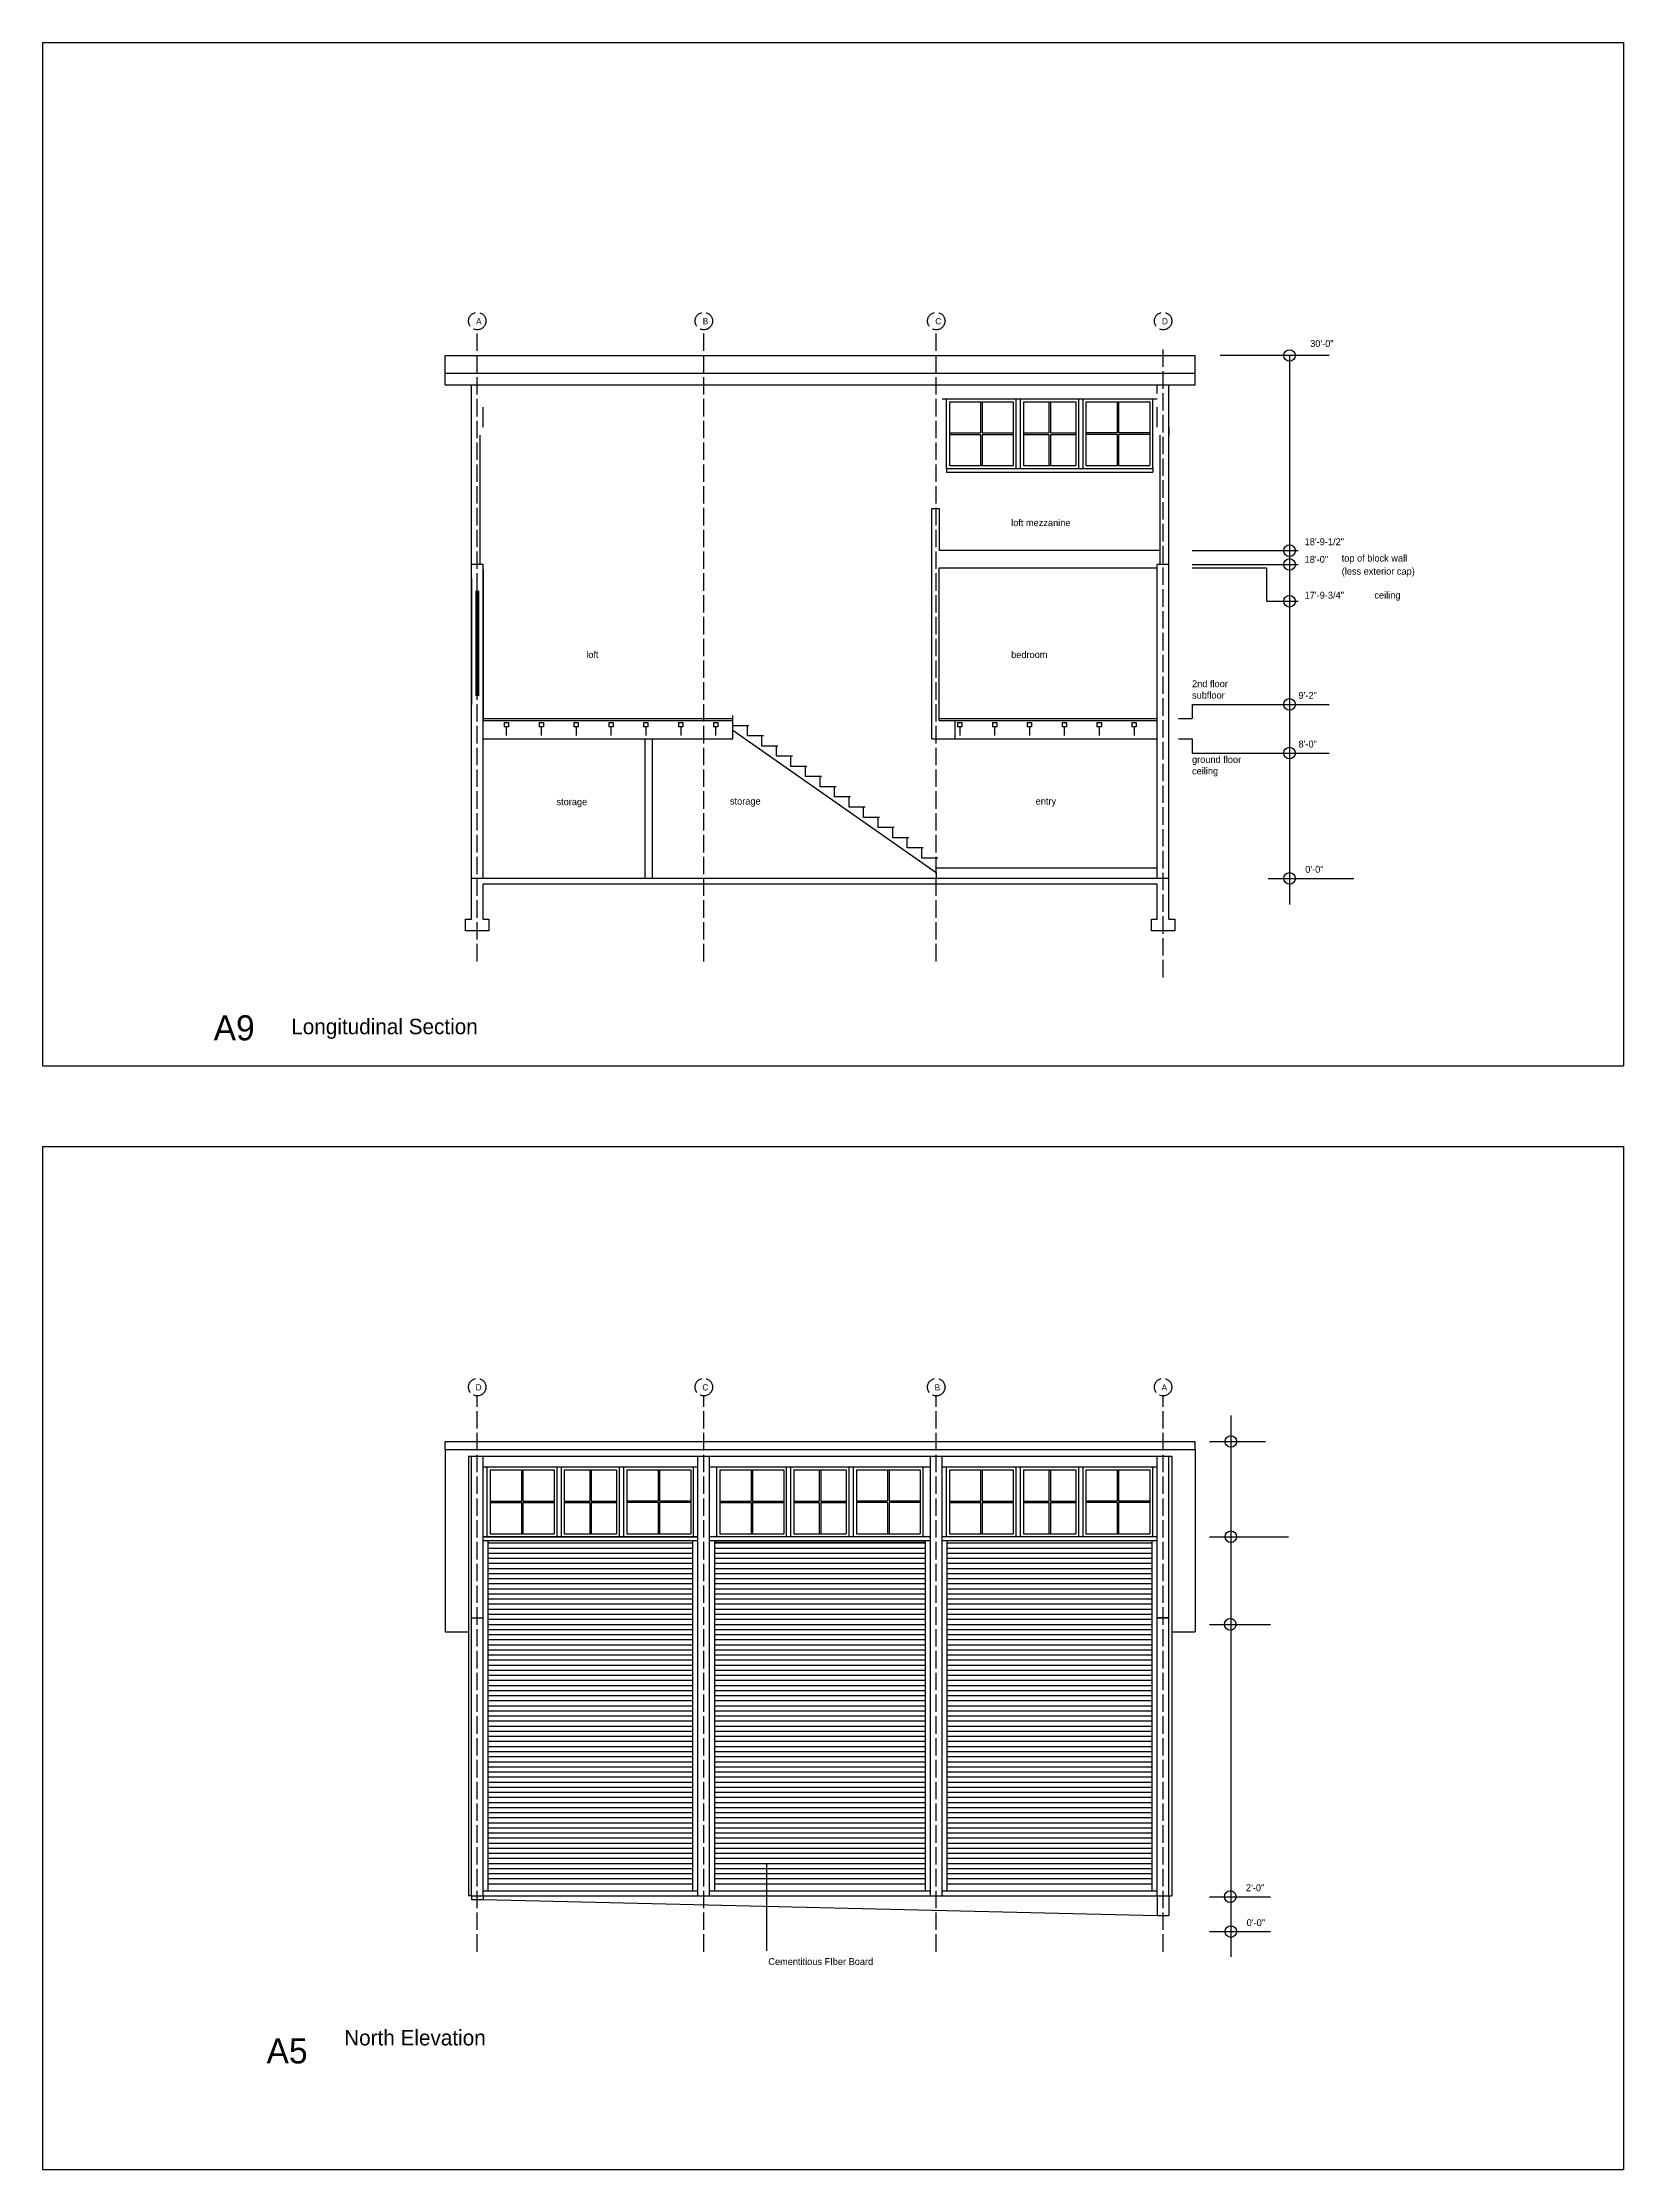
# Model space of a CAD drawing. Header units: inches. Extents: x 967 to 7501, y 257 to 3634.
# Drawn here: x 3365 to 4453, y 1971 to 3434 of the extents above; entities that cross this region are included whole.
import ezdxf

# ---------------------------------------------------------------- set-up
doc = ezdxf.new("R2010")
doc.units = ezdxf.units.IN
doc.header["$MEASUREMENT"] = 0
doc.linetypes.add('ACAD_ISO02W100', pattern=[15, 12, -3])
for name, color, linetype in [('const', 7, 'Continuous'), ('e1', 7, 'Continuous'), ('e2', 251, 'Continuous'), ('glass', 172, 'Continuous'), ('grid', 252, 'ACAD_ISO02W100'), ('millwork', 253, 'Continuous'), ('stairs', 140, 'Continuous'), ('walls', 7, 'Continuous')]:
    doc.layers.add(name, color=color, linetype=linetype)

msp = doc.modelspace()

# ---------------------------------------------------------------- linework, layer by layer
for p, q in [((3365.1, 3434.3), (3365.1, 2730.3)), ((3365.1, 3434.3), (4453.1, 3434.3)), ((4453.1, 3434.3), (4453.1, 2730.3)), ((3365.1, 2730.3), (4453.1, 2730.3)), ((3365.1, 2674.8), (3365.1, 1970.8)), ((3365.1, 2674.8), (4453.1, 2674.8)), ((4453.1, 2674.8), (4453.1, 1970.8)), ((3365.1, 1970.8), (4453.1, 1970.8))]:
    msp.add_line(p, q)
at = {"layer": 'e1'}
for p, q in [((3642.3, 2466.1), (4158.3, 2466.1)), ((3642.3, 2466.1), (3642.3, 2340.8)), ((3668.3, 2350.4), (3668.3, 2461.7)), ((3816.2, 2159), (3816.2, 2461.7)), ((3824.2, 2159), (3824.2, 2461.7)), ((3976.2, 2159), (3976.2, 2461.7)), ((3984.2, 2159), (3984.2, 2461.7)), ((4132.3, 2350.4), (4132.3, 2461.7)), ((4158.3, 2466.1), (4158.3, 2340.8)), ((3816.2, 2406.2), (3668.3, 2406.2)), ((3668.3, 2403.7), (3816.2, 2403.7)), ((3976.2, 2406.2), (3824.2, 2406.2)), ((3824.2, 2403.7), (3976.2, 2403.7)), ((4132.3, 2406.2), (3984.2, 2406.2)), ((3984.2, 2403.7), (4132.3, 2403.7)), ((3642.3, 2340.8), (3658.3, 2340.8)), ((4142.3, 2340.8), (4158.3, 2340.8)), ((3668.3, 2162.5), (3816.2, 2162.5)), ((3668.3, 2159), (4132.3, 2159)), ((3824.2, 2162.5), (3976.2, 2162.5)), ((3984.2, 2162.5), (4132.3, 2162.5))]:
    msp.add_line(p, q, dxfattribs=at)
at = {"layer": 'e2'}
for p, q in [((4250.5, 3219), (4175.5, 3219)), ((4223.3, 3219), (4223.3, 2841.3)), ((4132.3, 3192.9), (4132.3, 3198.8)), ((4140.3, 3192.9), (4140.3, 3198.8)), ((3660.3, 3169.7), (3660.3, 3183.4)), ((3668.3, 3169.7), (3668.3, 3183.4)), ((3984.2, 3189.2), (4132.2, 3189.2)), ((3987.2, 3141.2), (3987.2, 3189.2)), ((3989.2, 3187.2), (4033.2, 3187.2)), ((3989.2, 3187.2), (3989.2, 3143.2)), ((4010.7, 3187.2), (4010.7, 3165.7)), ((4011.7, 3187.2), (4011.7, 3165.7)), ((4033.2, 3187.2), (4033.2, 3143.2)), ((4035.2, 3141.2), (4035.2, 3189.2)), ((4038.2, 3141.2), (4038.2, 3189.2)), ((4040.2, 3187.2), (4040.2, 3143.2)), ((4040.2, 3187.2), (4076.2, 3187.2)), ((4057.7, 3187.2), (4057.7, 3165.7)), ((4058.7, 3187.2), (4058.7, 3165.7)), ((4076.2, 3187.2), (4076.2, 3143.2)), ((4078.2, 3141.2), (4078.2, 3189.2)), ((4081.2, 3141.2), (4081.2, 3189.2)), ((4083.2, 3187.2), (4083.2, 3143.2)), ((4083.2, 3187.2), (4127.2, 3187.2)), ((4104.7, 3187.2), (4104.7, 3165.7)), ((4105.7, 3187.2), (4105.7, 3165.7)), ((4127.2, 3187.2), (4127.2, 3143.2)), ((4129.2, 3141.2), (4129.2, 3189.2)), ((4132.3, 3169.7), (4132.3, 3183.4)), ((4140.3, 3169.7), (4140.3, 3183.4)), ((3989.2, 3165.7), (4010.7, 3165.7)), ((3989.2, 3164.7), (4010.7, 3164.7)), ((4010.7, 3164.7), (4010.7, 3143.2)), ((4011.7, 3165.7), (4033.2, 3165.7)), ((4011.7, 3164.7), (4011.7, 3143.2)), ((4011.7, 3164.7), (4033.2, 3164.7)), ((4040.2, 3165.7), (4057.7, 3165.7)), ((4040.2, 3164.7), (4057.7, 3164.7)), ((4057.7, 3164.7), (4057.7, 3143.2)), ((4058.7, 3165.7), (4076.2, 3165.7)), ((4058.7, 3164.7), (4058.7, 3143.2)), ((4058.7, 3164.7), (4076.2, 3164.7)), ((4104.7, 3165.7), (4083.2, 3165.7)), ((4104.7, 3164.7), (4083.2, 3164.7)), ((4104.7, 3164.7), (4104.7, 3143.2)), ((4127.2, 3165.7), (4105.7, 3165.7)), ((4105.7, 3164.7), (4105.7, 3143.2)), ((4127.2, 3164.7), (4105.7, 3164.7)), ((3989.2, 3143.2), (4033.2, 3143.2)), ((4040.2, 3143.2), (4076.2, 3143.2)), ((4083.2, 3143.2), (4127.2, 3143.2)), ((4156.4, 3084.7), (4229.3, 3084.7)), ((4156.4, 3075.2), (4229.3, 3075.2)), ((3660.3, 3065.6), (3660.3, 2978.9)), ((3668.3, 3071.7), (3668.3, 2967.9)), ((4156.4, 3072.9), (4207.5, 3072.9)), ((4207.5, 3072.9), (4207.5, 3049.9)), ((3663.4, 3057.1), (3663.4, 2984.7)), ((3665.1, 3057.1), (3665.1, 2984.7)), ((4207.5, 3049.9), (4229.3, 3049.9)), ((4156.4, 2978.9), (4250.5, 2978.9)), ((4156.4, 2978.9), (4156.4, 2969.2)), ((4146.9, 2969.2), (4156.4, 2969.2)), ((4146.9, 2955.2), (4156.4, 2955.2)), ((4156.4, 2955.2), (4156.4, 2945.4)), ((4156.4, 2945.4), (4250.5, 2945.4)), ((4208.5, 2859.2), (4250.5, 2859.2)), ((4235.7, 2859.2), (4267.6, 2859.2)), ((4182.9, 2489.5), (4182.9, 2117)), ((3658.3, 2461.7), (3658.3, 2159)), ((3658.3, 2461.7), (4142.3, 2461.7)), ((4142.3, 2461.7), (4142.3, 2159)), ((4168.2, 2471.7), (4206.8, 2471.7)), ((3668.3, 2454.2), (3816.2, 2454.2)), ((3671.2, 2406.2), (3671.2, 2454.2)), ((3673.2, 2452.2), (3717.2, 2452.2)), ((3673.2, 2452.2), (3673.2, 2408.2)), ((3694.7, 2452.2), (3694.7, 2430.7)), ((3695.7, 2452.2), (3695.7, 2430.7)), ((3717.2, 2452.2), (3717.2, 2408.2)), ((3719.2, 2406.2), (3719.2, 2454.2)), ((3722.2, 2406.2), (3722.2, 2454.2)), ((3724.2, 2452.2), (3724.2, 2408.2)), ((3724.2, 2452.2), (3760.2, 2452.2)), ((3741.7, 2452.2), (3741.7, 2430.7)), ((3742.7, 2452.2), (3742.7, 2430.7)), ((3760.2, 2452.2), (3760.2, 2408.2)), ((3762.2, 2406.2), (3762.2, 2454.2)), ((3765.2, 2406.2), (3765.2, 2454.2)), ((3767.2, 2452.2), (3767.2, 2408.2)), ((3767.2, 2452.2), (3811.2, 2452.2)), ((3788.7, 2452.2), (3788.7, 2430.7)), ((3789.7, 2452.2), (3789.7, 2430.7)), ((3811.2, 2452.2), (3811.2, 2408.2)), ((3813.2, 2406.2), (3813.2, 2454.2)), ((3824.2, 2454.2), (3976.2, 2454.2)), ((3829.2, 2406.2), (3829.2, 2454.2)), ((3831.2, 2452.2), (3875.2, 2452.2)), ((3831.2, 2452.2), (3831.2, 2408.2)), ((3852.7, 2452.2), (3852.7, 2430.7)), ((3853.7, 2452.2), (3853.7, 2430.7)), ((3875.2, 2452.2), (3875.2, 2408.2)), ((3877.2, 2406.2), (3877.2, 2454.2)), ((3880.2, 2406.2), (3880.2, 2454.2)), ((3882.2, 2452.2), (3918.2, 2452.2)), ((3882.2, 2452.2), (3882.2, 2408.2)), ((3899.7, 2452.2), (3899.7, 2430.7)), ((3900.7, 2452.2), (3900.7, 2430.7)), ((3918.2, 2452.2), (3918.2, 2408.2)), ((3920.2, 2406.2), (3920.2, 2454.2)), ((3923.2, 2406.2), (3923.2, 2454.2)), ((3925.2, 2452.2), (3969.2, 2452.2)), ((3925.2, 2452.2), (3925.2, 2408.2)), ((3946.7, 2452.2), (3946.7, 2430.7)), ((3947.7, 2452.2), (3947.7, 2430.7)), ((3969.2, 2452.2), (3969.2, 2408.2)), ((3971.2, 2406.2), (3971.2, 2454.2)), ((3984.2, 2454.2), (4132.3, 2454.2)), ((3987.2, 2406.2), (3987.2, 2454.2)), ((3989.2, 2452.2), (4033.2, 2452.2)), ((3989.2, 2452.2), (3989.2, 2408.2)), ((4010.7, 2452.2), (4010.7, 2430.7)), ((4011.7, 2452.2), (4011.7, 2430.7)), ((4033.2, 2452.2), (4033.2, 2408.2)), ((4035.2, 2406.2), (4035.2, 2454.2)), ((4038.2, 2406.2), (4038.2, 2454.2)), ((4040.2, 2452.2), (4076.2, 2452.2)), ((4040.2, 2452.2), (4040.2, 2408.2)), ((4057.7, 2452.2), (4057.7, 2430.7)), ((4058.7, 2452.2), (4058.7, 2430.7)), ((4076.2, 2452.2), (4076.2, 2408.2)), ((4078.2, 2406.2), (4078.2, 2454.2)), ((4081.2, 2406.2), (4081.2, 2454.2)), ((4083.2, 2452.2), (4127.2, 2452.2)), ((4083.2, 2452.2), (4083.2, 2408.2)), ((4104.7, 2452.2), (4104.7, 2430.7)), ((4105.7, 2452.2), (4105.7, 2430.7)), ((4127.2, 2452.2), (4127.2, 2408.2)), ((4129.2, 2406.2), (4129.2, 2454.2)), ((3673.2, 2430.7), (3694.7, 2430.7)), ((3673.2, 2429.7), (3694.7, 2429.7)), ((3694.7, 2429.7), (3694.7, 2408.2)), ((3695.7, 2430.7), (3717.2, 2430.7)), ((3695.7, 2429.7), (3695.7, 2408.2)), ((3695.7, 2429.7), (3717.2, 2429.7)), ((3724.2, 2430.7), (3741.7, 2430.7)), ((3724.2, 2429.7), (3741.7, 2429.7)), ((3741.7, 2429.7), (3741.7, 2408.2)), ((3742.7, 2430.7), (3760.2, 2430.7)), ((3742.7, 2429.7), (3742.7, 2408.2)), ((3742.7, 2429.7), (3760.2, 2429.7)), ((3788.7, 2430.7), (3767.2, 2430.7)), ((3788.7, 2429.7), (3767.2, 2429.7)), ((3788.7, 2429.7), (3788.7, 2408.2)), ((3811.2, 2430.7), (3789.7, 2430.7)), ((3789.7, 2429.7), (3789.7, 2408.2)), ((3811.2, 2429.7), (3789.7, 2429.7)), ((3831.2, 2430.7), (3852.7, 2430.7)), ((3831.2, 2429.7), (3852.7, 2429.7)), ((3852.7, 2429.7), (3852.7, 2408.2)), ((3853.7, 2430.7), (3875.2, 2430.7)), ((3853.7, 2429.7), (3853.7, 2408.2)), ((3853.7, 2429.7), (3875.2, 2429.7)), ((3882.2, 2430.7), (3899.7, 2430.7)), ((3882.2, 2429.7), (3899.7, 2429.7)), ((3899.7, 2429.7), (3899.7, 2408.2)), ((3900.7, 2430.7), (3918.2, 2430.7)), ((3900.7, 2429.7), (3918.2, 2429.7)), ((3900.7, 2429.7), (3900.7, 2408.2)), ((3946.7, 2430.7), (3925.2, 2430.7)), ((3946.7, 2429.7), (3925.2, 2429.7)), ((3946.7, 2429.7), (3946.7, 2408.2)), ((3969.2, 2430.7), (3947.7, 2430.7)), ((3947.7, 2429.7), (3947.7, 2408.2)), ((3969.2, 2429.7), (3947.7, 2429.7)), ((3989.2, 2430.7), (4010.7, 2430.7)), ((3989.2, 2429.7), (4010.7, 2429.7)), ((4010.7, 2429.7), (4010.7, 2408.2)), ((4011.7, 2430.7), (4033.2, 2430.7)), ((4011.7, 2429.7), (4011.7, 2408.2)), ((4011.7, 2429.7), (4033.2, 2429.7)), ((4040.2, 2430.7), (4057.7, 2430.7)), ((4040.2, 2429.7), (4057.7, 2429.7)), ((4057.7, 2429.7), (4057.7, 2408.2)), ((4058.7, 2430.7), (4076.2, 2430.7)), ((4058.7, 2429.7), (4076.2, 2429.7)), ((4058.7, 2429.7), (4058.7, 2408.2)), ((4104.7, 2430.7), (4083.2, 2430.7)), ((4104.7, 2429.7), (4083.2, 2429.7)), ((4104.7, 2429.7), (4104.7, 2408.2)), ((4127.2, 2430.7), (4105.7, 2430.7)), ((4105.7, 2429.7), (4105.7, 2408.2)), ((4127.2, 2429.7), (4105.7, 2429.7)), ((3668.3, 2406.2), (3816.2, 2406.2)), ((3671.8, 2162.5), (3671.8, 2403.7)), ((3671.8, 2401.9), (3812.7, 2401.9)), ((3673.2, 2408.2), (3717.2, 2408.2)), ((3724.2, 2408.2), (3760.2, 2408.2)), ((3767.2, 2408.2), (3811.2, 2408.2)), ((3812.7, 2162.5), (3812.7, 2403.7)), ((3827.7, 2162.5), (3827.7, 2403.7)), ((3827.7, 2402.5), (3972.7, 2402.5)), ((3827.7, 2401.9), (3972.7, 2401.9)), ((3831.2, 2408.2), (3875.2, 2408.2)), ((3882.2, 2408.2), (3918.2, 2408.2)), ((3925.2, 2408.2), (3969.2, 2408.2)), ((3972.7, 2162.5), (3972.7, 2403.7)), ((3987.7, 2162.5), (3987.7, 2403.7)), ((3987.7, 2401.9), (4128.8, 2401.9)), ((3989.2, 2408.2), (4033.2, 2408.2)), ((4040.2, 2408.2), (4076.2, 2408.2)), ((4083.2, 2408.2), (4127.2, 2408.2)), ((4128.8, 2162.5), (4128.8, 2403.7)), ((4168.2, 2406.2), (4222.6, 2406.2)), ((4169.5, 2406.2), (4171.6, 2406.2)), ((3671.8, 2398.4), (3812.7, 2398.4)), ((3671.8, 2394.9), (3812.7, 2394.9)), ((3671.8, 2391.4), (3812.7, 2391.4)), ((3671.8, 2387.9), (3812.7, 2387.9)), ((3827.7, 2398.4), (3972.7, 2398.4)), ((3827.7, 2394.9), (3972.7, 2394.9)), ((3827.7, 2391.4), (3972.7, 2391.4)), ((3827.7, 2387.9), (3972.7, 2387.9)), ((3987.7, 2398.4), (4128.8, 2398.4)), ((3987.7, 2394.9), (4128.8, 2394.9)), ((3987.7, 2391.4), (4128.8, 2391.4)), ((3987.7, 2387.9), (4128.8, 2387.9)), ((3671.8, 2384.4), (3812.7, 2384.4)), ((3671.8, 2380.9), (3812.7, 2380.9)), ((3671.8, 2377.4), (3812.7, 2377.4)), ((3671.8, 2373.9), (3812.7, 2373.9)), ((3827.7, 2384.4), (3972.7, 2384.4)), ((3827.7, 2380.9), (3972.7, 2380.9)), ((3827.7, 2377.4), (3972.7, 2377.4)), ((3827.7, 2373.9), (3972.7, 2373.9)), ((3987.7, 2384.4), (4128.8, 2384.4)), ((3987.7, 2380.9), (4128.8, 2380.9)), ((3987.7, 2377.4), (4128.8, 2377.4)), ((3987.7, 2373.9), (4128.8, 2373.9)), ((3671.8, 2370.4), (3812.7, 2370.4)), ((3671.8, 2366.9), (3812.7, 2366.9)), ((3671.8, 2363.4), (3812.7, 2363.4)), ((3671.8, 2359.9), (3812.7, 2359.9)), ((3671.8, 2356.4), (3812.7, 2356.4)), ((3827.7, 2370.4), (3972.7, 2370.4)), ((3827.7, 2366.9), (3972.7, 2366.9)), ((3827.7, 2363.4), (3972.7, 2363.4)), ((3827.7, 2359.9), (3972.7, 2359.9)), ((3827.7, 2356.4), (3972.7, 2356.4)), ((3987.7, 2370.4), (4128.8, 2370.4)), ((3987.7, 2366.9), (4128.8, 2366.9)), ((3987.7, 2363.4), (4128.8, 2363.4)), ((3987.7, 2359.9), (4128.8, 2359.9)), ((3987.7, 2356.4), (4128.8, 2356.4)), ((3671.8, 2352.9), (3812.7, 2352.9)), ((3671.8, 2349.4), (3812.7, 2349.4)), ((3671.8, 2345.9), (3812.7, 2345.9)), ((3671.8, 2342.4), (3812.7, 2342.4)), ((3827.7, 2352.9), (3972.7, 2352.9)), ((3827.7, 2349.4), (3972.7, 2349.4)), ((3827.7, 2345.9), (3972.7, 2345.9)), ((3827.7, 2342.4), (3972.7, 2342.4)), ((3987.7, 2352.9), (4128.8, 2352.9)), ((3987.7, 2349.4), (4128.8, 2349.4)), ((3987.7, 2345.9), (4128.8, 2345.9)), ((3987.7, 2342.4), (4128.8, 2342.4)), ((4168.2, 2345.9), (4210.2, 2345.9)), ((3671.8, 2338.9), (3812.7, 2338.9)), ((3671.8, 2335.4), (3812.7, 2335.4)), ((3671.8, 2331.9), (3812.7, 2331.9)), ((3671.8, 2328.4), (3812.7, 2328.4)), ((3827.7, 2338.9), (3972.7, 2338.9)), ((3827.7, 2335.4), (3972.7, 2335.4)), ((3827.7, 2331.9), (3972.7, 2331.9)), ((3827.7, 2328.4), (3972.7, 2328.4)), ((3987.7, 2338.9), (4128.8, 2338.9)), ((3987.7, 2335.4), (4128.8, 2335.4)), ((3987.7, 2331.9), (4128.8, 2331.9)), ((3987.7, 2328.4), (4128.8, 2328.4)), ((3671.8, 2324.9), (3812.7, 2324.9)), ((3671.8, 2321.4), (3812.7, 2321.4)), ((3671.8, 2317.9), (3812.7, 2317.9)), ((3671.8, 2314.4), (3812.7, 2314.4)), ((3827.7, 2324.9), (3972.7, 2324.9)), ((3827.7, 2321.4), (3972.7, 2321.4)), ((3827.7, 2317.9), (3972.7, 2317.9)), ((3827.7, 2314.4), (3972.7, 2314.4)), ((3987.7, 2324.9), (4128.8, 2324.9)), ((3987.7, 2321.4), (4128.8, 2321.4)), ((3987.7, 2317.9), (4128.8, 2317.9)), ((3987.7, 2314.4), (4128.8, 2314.4)), ((3671.8, 2310.9), (3812.7, 2310.9)), ((3671.8, 2307.4), (3812.7, 2307.4)), ((3671.8, 2303.9), (3812.7, 2303.9)), ((3671.8, 2300.4), (3812.7, 2300.4)), ((3827.7, 2310.9), (3972.7, 2310.9)), ((3827.7, 2307.4), (3972.7, 2307.4)), ((3827.7, 2303.9), (3972.7, 2303.9)), ((3827.7, 2300.4), (3972.7, 2300.4)), ((3987.7, 2310.9), (4128.8, 2310.9)), ((3987.7, 2307.4), (4128.8, 2307.4)), ((3987.7, 2303.9), (4128.8, 2303.9)), ((3987.7, 2300.4), (4128.8, 2300.4)), ((3671.8, 2296.9), (3812.7, 2296.9)), ((3671.8, 2293.4), (3812.7, 2293.4)), ((3671.8, 2289.9), (3812.7, 2289.9)), ((3671.8, 2286.4), (3812.7, 2286.4)), ((3827.7, 2296.9), (3972.7, 2296.9)), ((3827.7, 2293.4), (3972.7, 2293.4)), ((3827.7, 2289.9), (3972.7, 2289.9)), ((3827.7, 2286.4), (3972.7, 2286.4)), ((3987.7, 2296.9), (4128.8, 2296.9)), ((3987.7, 2293.4), (4128.8, 2293.4)), ((3987.7, 2289.9), (4128.8, 2289.9)), ((3987.7, 2286.4), (4128.8, 2286.4)), ((3671.8, 2282.9), (3812.7, 2282.9)), ((3671.8, 2279.4), (3812.7, 2279.4)), ((3671.8, 2275.9), (3812.7, 2275.9)), ((3671.8, 2272.4), (3812.7, 2272.4)), ((3671.8, 2268.9), (3812.7, 2268.9)), ((3827.7, 2282.9), (3972.7, 2282.9)), ((3827.7, 2279.4), (3972.7, 2279.4)), ((3827.7, 2275.9), (3972.7, 2275.9)), ((3827.7, 2272.4), (3972.7, 2272.4)), ((3827.7, 2268.9), (3972.7, 2268.9)), ((3987.7, 2282.9), (4128.8, 2282.9)), ((3987.7, 2279.4), (4128.8, 2279.4)), ((3987.7, 2275.9), (4128.8, 2275.9)), ((3987.7, 2272.4), (4128.8, 2272.4)), ((3987.7, 2268.9), (4128.8, 2268.9)), ((3671.8, 2265.4), (3812.7, 2265.4)), ((3671.8, 2261.9), (3812.7, 2261.9)), ((3671.8, 2258.4), (3812.7, 2258.4)), ((3671.8, 2254.9), (3812.7, 2254.9)), ((3827.7, 2265.4), (3972.7, 2265.4)), ((3827.7, 2261.9), (3972.7, 2261.9)), ((3827.7, 2258.4), (3972.7, 2258.4)), ((3827.7, 2254.9), (3972.7, 2254.9)), ((3987.7, 2265.4), (4128.8, 2265.4)), ((3987.7, 2261.9), (4128.8, 2261.9)), ((3987.7, 2258.4), (4128.8, 2258.4)), ((3987.7, 2254.9), (4128.8, 2254.9)), ((3671.8, 2251.4), (3812.7, 2251.4)), ((3671.8, 2247.9), (3812.7, 2247.9)), ((3671.8, 2244.4), (3812.7, 2244.4)), ((3671.8, 2240.9), (3812.7, 2240.9)), ((3827.7, 2251.4), (3972.7, 2251.4)), ((3827.7, 2247.9), (3972.7, 2247.9)), ((3827.7, 2244.4), (3972.7, 2244.4)), ((3827.7, 2240.9), (3972.7, 2240.9)), ((3987.7, 2251.4), (4128.8, 2251.4)), ((3987.7, 2247.9), (4128.8, 2247.9)), ((3987.7, 2244.4), (4128.8, 2244.4)), ((3987.7, 2240.9), (4128.8, 2240.9)), ((3671.8, 2237.4), (3812.7, 2237.4)), ((3671.8, 2233.9), (3812.7, 2233.9)), ((3671.8, 2230.4), (3812.7, 2230.4)), ((3671.8, 2226.9), (3812.7, 2226.9)), ((3827.7, 2237.4), (3972.7, 2237.4)), ((3827.7, 2233.9), (3972.7, 2233.9)), ((3827.7, 2230.4), (3972.7, 2230.4)), ((3827.7, 2226.9), (3972.7, 2226.9)), ((3987.7, 2237.4), (4128.8, 2237.4)), ((3987.7, 2233.9), (4128.8, 2233.9)), ((3987.7, 2230.4), (4128.8, 2230.4)), ((3987.7, 2226.9), (4128.8, 2226.9)), ((3671.8, 2223.4), (3812.7, 2223.4)), ((3671.8, 2219.9), (3812.7, 2219.9)), ((3671.8, 2216.4), (3812.7, 2216.4)), ((3671.8, 2212.9), (3812.7, 2212.9)), ((3827.7, 2223.4), (3972.7, 2223.4)), ((3827.7, 2219.9), (3972.7, 2219.9)), ((3827.7, 2216.4), (3972.7, 2216.4)), ((3827.7, 2212.9), (3972.7, 2212.9)), ((3987.7, 2223.4), (4128.8, 2223.4)), ((3987.7, 2219.9), (4128.8, 2219.9)), ((3987.7, 2216.4), (4128.8, 2216.4)), ((3987.7, 2212.9), (4128.8, 2212.9)), ((3671.8, 2209.4), (3812.7, 2209.4)), ((3671.8, 2205.9), (3812.7, 2205.9)), ((3671.8, 2202.4), (3812.7, 2202.4)), ((3671.8, 2198.9), (3812.7, 2198.9)), ((3671.8, 2195.4), (3812.7, 2195.4)), ((3827.7, 2209.4), (3972.7, 2209.4)), ((3827.7, 2205.9), (3972.7, 2205.9)), ((3827.7, 2202.4), (3972.7, 2202.4)), ((3827.7, 2198.9), (3972.7, 2198.9)), ((3827.7, 2195.4), (3972.7, 2195.4)), ((3987.7, 2209.4), (4128.8, 2209.4)), ((3987.7, 2205.9), (4128.8, 2205.9)), ((3987.7, 2202.4), (4128.8, 2202.4)), ((3987.7, 2198.9), (4128.8, 2198.9)), ((3987.7, 2195.4), (4128.8, 2195.4)), ((3671.8, 2191.9), (3812.7, 2191.9)), ((3671.8, 2188.4), (3812.7, 2188.4)), ((3671.8, 2188.4), (3812.7, 2188.4)), ((3671.8, 2184.9), (3812.7, 2184.9)), ((3671.8, 2181.4), (3812.7, 2181.4)), ((3827.7, 2191.9), (3972.7, 2191.9)), ((3827.7, 2188.4), (3972.7, 2188.4)), ((3827.7, 2188.4), (3972.7, 2188.4)), ((3827.7, 2184.9), (3972.7, 2184.9)), ((3827.7, 2181.4), (3972.7, 2181.4)), ((3987.7, 2191.9), (4128.8, 2191.9)), ((3987.7, 2188.4), (4128.8, 2188.4)), ((3987.7, 2188.4), (4128.8, 2188.4)), ((3987.7, 2184.9), (4128.8, 2184.9)), ((3987.7, 2181.4), (4128.8, 2181.4)), ((3671.8, 2177.9), (3812.7, 2177.9)), ((3671.8, 2174.4), (3812.7, 2174.4)), ((3671.8, 2170.9), (3812.7, 2170.9)), ((3671.8, 2167.4), (3812.7, 2167.4)), ((3827.7, 2177.9), (3972.7, 2177.9)), ((3827.7, 2174.4), (3972.7, 2174.4)), ((3827.7, 2170.9), (3972.7, 2170.9)), ((3827.7, 2167.4), (3972.7, 2167.4)), ((3987.7, 2177.9), (4128.8, 2177.9)), ((3987.7, 2174.4), (4128.8, 2174.4)), ((3987.7, 2170.9), (4128.8, 2170.9)), ((3987.7, 2167.4), (4128.8, 2167.4)), ((3660.3, 2159), (3658.3, 2159)), ((4140.3, 2159), (4142.3, 2159)), ((4168.2, 2158.5), (4210.2, 2158.5)), ((4168.2, 2134.5), (4210.2, 2134.5))]:
    msp.add_line(p, q, dxfattribs=at)
for centre in [(4223.3, 3219), (4223.3, 3084.7), (4223.3, 3075.2), (4223.3, 3049.9), (4223.3, 2978.9), (4223.3, 2945.4), (4223.3, 2859.2), (4182.9, 2471.7), (4182.9, 2406.2), (4182.5, 2345.9), (4182.5, 2158.5), (4182.9, 2134.5)]:
    msp.add_circle(centre, 4, dxfattribs=at)
at = {"layer": 'glass'}
msp.add_line((3664.3, 3057.1), (3664.3, 2984.7), dxfattribs=at)
at = {"layer": 'grid'}
for p, q in [((3664.3, 2802.1), (3664.3, 3236.7)), ((3820.2, 2802.1), (3820.2, 3236.7)), ((3980.2, 2802.1), (3980.2, 3236.7)), ((4136.3, 2791.1), (4136.3, 3225.7)), ((3664.3, 2120.6), (3664.3, 2503.1)), ((3820.2, 2120.6), (3820.2, 2503.1)), ((3980.2, 2120.6), (3980.2, 2503.1)), ((4136.3, 2120.6), (4136.3, 2503.1))]:
    msp.add_line(p, q, dxfattribs=at)
for centre in [(3664.3, 3242.7), (3820.2, 3242.7), (3980.2, 3242.7), (4136.3, 3242.7), (3664.3, 2509.1), (3820.2, 2509.1), (3980.2, 2509.1), (4136.3, 2509.1)]:
    msp.add_circle(centre, 6, dxfattribs=at)
at = {"layer": 'millwork'}
for p, q in [((3642.3, 3206.8), (3642.3, 3219)), ((3642.3, 3219), (4158.3, 3219)), ((4158.3, 3206.8), (4158.3, 3219)), ((3987.2, 3141.2), (4129.2, 3141.2)), ((3987.2, 3141.2), (3987.2, 3138.7)), ((3987.2, 3138.7), (4129.2, 3138.7)), ((4129.2, 3141.2), (4129.2, 3138.7))]:
    msp.add_line(p, q, dxfattribs=at)
at = {"layer": 'stairs'}
for p, q in [((3840.2, 2964.2), (3840.2, 2971.2)), ((3851.2, 2964.2), (3840.2, 2964.2)), ((3850.2, 2957.2), (3850.2, 2964.2)), ((3861.2, 2957.2), (3850.2, 2957.2)), ((3860.2, 2950.2), (3860.2, 2957.2)), ((3871.2, 2950.2), (3860.2, 2950.2)), ((3870.2, 2943.2), (3870.2, 2950.2)), ((3881.2, 2943.2), (3870.2, 2943.2)), ((3880.2, 2936.2), (3880.2, 2943.2)), ((3891.2, 2936.2), (3880.2, 2936.2)), ((3890.2, 2929.2), (3890.2, 2936.2)), ((3901.2, 2929.2), (3890.2, 2929.2)), ((3900.2, 2922.2), (3900.2, 2929.2)), ((3911.2, 2922.2), (3900.2, 2922.2)), ((3910.2, 2915.2), (3910.2, 2922.2)), ((3921.2, 2915.2), (3910.2, 2915.2)), ((3920.2, 2908.2), (3920.2, 2915.2)), ((3931.2, 2908.2), (3920.2, 2908.2)), ((3930.2, 2901.2), (3930.2, 2908.2)), ((3941.2, 2901.2), (3930.2, 2901.2)), ((3940.2, 2894.2), (3940.2, 2901.2)), ((3951.2, 2894.2), (3940.2, 2894.2)), ((3950.2, 2887.2), (3950.2, 2894.2)), ((3961.2, 2887.2), (3950.2, 2887.2)), ((3960.2, 2880.2), (3960.2, 2887.2)), ((3971.2, 2880.2), (3960.2, 2880.2)), ((3970.2, 2873.2), (3970.2, 2880.2)), ((3981.2, 2873.2), (3970.2, 2873.2)), ((3980.2, 2866.2), (3980.2, 2873.2)), ((4132.3, 2866.2), (3980.2, 2866.2))]:
    msp.add_line(p, q, dxfattribs=at)
at = {"layer": 'walls'}
for p, q in [((3642.3, 3198.8), (3642.3, 3206.8)), ((3642.3, 3206.8), (4158.3, 3206.8)), ((4158.3, 3198.8), (4158.3, 3206.8)), ((3642.3, 3198.8), (4158.3, 3198.8)), ((3660.3, 2859.2), (3660.3, 3198.8)), ((4140.3, 3075.2), (4140.3, 3198.8)), ((4140.3, 3183.4), (4140.3, 3192.9)), ((3666.3, 3075.2), (3666.3, 3164.1)), ((4134.2, 3075.2), (4134.2, 3164.1)), ((4140.3, 3169.7), (4140.3, 3164.1)), ((3977.2, 2955.2), (3977.2, 3113.7)), ((3977.2, 3113.7), (3982.2, 3113.7)), ((3982.2, 3113.7), (3982.2, 3084.7)), ((3668.3, 3075.2), (3660.3, 3075.2)), ((3668.3, 2859.2), (3668.3, 3075.2)), ((4134.2, 3084.7), (3982.2, 3084.7)), ((4132.3, 2859.2), (4132.3, 3075.2)), ((4140.3, 3075.2), (4132.3, 3075.2)), ((4140.3, 2831.2), (4140.3, 3075.2)), ((3982.2, 2967.9), (3982.2, 3072.9)), ((3982.2, 3072.9), (4132.3, 3072.9)), ((3668.3, 2969.2), (3840.2, 2969.2)), ((3668.3, 2967.9), (3840.2, 2967.9)), ((3682.8, 2966.4), (3685.8, 2966.4)), ((3682.8, 2966.4), (3682.8, 2963.4)), ((3685.8, 2963.4), (3682.8, 2963.4)), ((3684.3, 2963.4), (3684.3, 2957.4)), ((3685.8, 2966.4), (3685.8, 2963.4)), ((3706.8, 2966.4), (3706.8, 2963.4)), ((3706.8, 2966.4), (3709.8, 2966.4)), ((3709.8, 2963.4), (3706.8, 2963.4)), ((3708.3, 2963.4), (3708.3, 2957.4)), ((3709.8, 2966.4), (3709.8, 2963.4)), ((3730.8, 2966.4), (3730.8, 2963.4)), ((3730.8, 2966.4), (3733.8, 2966.4)), ((3733.8, 2963.4), (3730.8, 2963.4)), ((3732.3, 2963.4), (3732.3, 2957.4)), ((3733.8, 2966.4), (3733.8, 2963.4)), ((3754.8, 2966.4), (3754.8, 2963.4)), ((3754.8, 2966.4), (3757.8, 2966.4)), ((3757.8, 2963.4), (3754.8, 2963.4)), ((3756.3, 2963.4), (3756.3, 2957.4)), ((3757.8, 2966.4), (3757.8, 2963.4)), ((3778.8, 2966.4), (3778.8, 2963.4)), ((3778.8, 2966.4), (3781.8, 2966.4)), ((3781.8, 2963.4), (3778.8, 2963.4)), ((3780.3, 2963.4), (3780.3, 2957.4)), ((3781.8, 2966.4), (3781.8, 2963.4)), ((3802.8, 2966.4), (3802.8, 2963.4)), ((3802.8, 2966.4), (3805.8, 2966.4)), ((3805.8, 2963.4), (3802.8, 2963.4)), ((3804.3, 2963.4), (3804.3, 2957.4)), ((3805.8, 2966.4), (3805.8, 2963.4)), ((3826.8, 2966.4), (3826.8, 2963.4)), ((3826.8, 2966.4), (3829.8, 2966.4)), ((3829.8, 2963.4), (3826.8, 2963.4)), ((3828.3, 2963.4), (3828.3, 2957.4)), ((3829.8, 2966.4), (3829.8, 2963.4)), ((3840.2, 2955.2), (3840.2, 2967.9)), ((3840.2, 2961.2), (3980.2, 2863.2)), ((3982.2, 2969.2), (4132.3, 2969.2)), ((3982.2, 2967.9), (4132.3, 2967.9)), ((3993.2, 2955.2), (3993.2, 2967.9)), ((3994.8, 2966.4), (3994.8, 2963.4)), ((3994.8, 2966.4), (3997.8, 2966.4)), ((3997.8, 2963.4), (3994.8, 2963.4)), ((3996.3, 2963.4), (3996.3, 2957.4)), ((3997.8, 2966.4), (3997.8, 2963.4)), ((4018.8, 2966.4), (4018.8, 2963.4)), ((4018.8, 2966.4), (4021.8, 2966.4)), ((4021.8, 2963.4), (4018.8, 2963.4)), ((4020.3, 2963.4), (4020.3, 2957.4)), ((4021.8, 2966.4), (4021.8, 2963.4)), ((4042.8, 2966.4), (4042.8, 2963.4)), ((4042.8, 2966.4), (4045.8, 2966.4)), ((4045.8, 2963.4), (4042.8, 2963.4)), ((4044.3, 2963.4), (4044.3, 2957.4)), ((4045.8, 2966.4), (4045.8, 2963.4)), ((4066.8, 2966.4), (4066.8, 2963.4)), ((4066.8, 2966.4), (4069.8, 2966.4)), ((4069.8, 2963.4), (4066.8, 2963.4)), ((4068.3, 2963.4), (4068.3, 2957.4)), ((4069.8, 2966.4), (4069.8, 2963.4)), ((4090.8, 2966.4), (4090.8, 2963.4)), ((4090.8, 2966.4), (4093.8, 2966.4)), ((4093.8, 2963.4), (4090.8, 2963.4)), ((4092.3, 2963.4), (4092.3, 2957.4)), ((4093.8, 2966.4), (4093.8, 2963.4)), ((4114.8, 2966.4), (4114.8, 2963.4)), ((4114.8, 2966.4), (4117.8, 2966.4)), ((4117.8, 2963.4), (4114.8, 2963.4)), ((4116.3, 2963.4), (4116.3, 2957.4)), ((4117.8, 2966.4), (4117.8, 2963.4)), ((3668.3, 2955.2), (3840.2, 2955.2)), ((3779.8, 2859.2), (3779.8, 2955.2)), ((3784.8, 2859.2), (3784.8, 2955.2)), ((3977.2, 2955.2), (4132.3, 2955.2)), ((4140.3, 2859.2), (3660.3, 2859.2)), ((3660.3, 2831.2), (3660.3, 2859.2)), ((4132.3, 2855.2), (3668.3, 2855.2)), ((3668.3, 2831.2), (3668.3, 2855.2)), ((3980.2, 2863.2), (3980.2, 2859.2)), ((4132.3, 2831.2), (4132.3, 2855.2)), ((3656.3, 2831.2), (3660.3, 2831.2)), ((3656.3, 2823.2), (3656.3, 2831.2)), ((3668.3, 2831.2), (3672.3, 2831.2)), ((3672.3, 2831.2), (3672.3, 2823.2)), ((4128.3, 2823.2), (4128.3, 2831.2)), ((4128.3, 2831.2), (4132.3, 2831.2)), ((4140.3, 2831.2), (4144.3, 2831.2)), ((4144.3, 2831.2), (4144.3, 2823.2)), ((3672.3, 2823.2), (3656.3, 2823.2)), ((4144.3, 2823.2), (4128.3, 2823.2)), ((3642.3, 2471.7), (4158.3, 2471.7)), ((3642.3, 2466.1), (3642.3, 2471.7)), ((3660.3, 2350.4), (3660.3, 2461.7)), ((4140.3, 2350.4), (4140.3, 2461.7)), ((4158.3, 2466.1), (4158.3, 2471.7)), ((3660.3, 2159), (3660.3, 2350.4)), ((3660.3, 2350.4), (3668.3, 2350.4)), ((3668.3, 2159), (3668.3, 2350.4)), ((4132.3, 2159), (4132.3, 2350.4)), ((4132.3, 2350.4), (4140.3, 2350.4)), ((4140.3, 2350.4), (4132.3, 2350.4)), ((4140.3, 2159), (4140.3, 2350.4)), ((3863.6, 2121.2), (3863.6, 2181.2)), ((3660.3, 2159), (3668.3, 2159)), ((3660.3, 2159), (3660.3, 2156.5)), ((3660.3, 2156.5), (3668.3, 2156.5)), ((3668.3, 2159), (3668.3, 2156.5)), ((3668.3, 2156.5), (4132.3, 2145.5)), ((4132.3, 2159), (4132.3, 2145.5)), ((4132.3, 2159), (4140.3, 2159)), ((4140.3, 2159), (4140.3, 2145.5)), ((4132.3, 2145.5), (4140.3, 2145.5))]:
    msp.add_line(p, q, dxfattribs=at)

# ---------------------------------------------------------------- texts
at = {"layer": 'const', "attachment_point": 1}
for s, insert, char_height, width in [('A', (3663.5, 3244.7), 4.26, 1625.197), ('B', (3819.5, 3244.7), 4.26, 1625.197), ('C', (3979.5, 3244.7), 4.26, 1625.197), ('D', (4135.5, 3244.7), 4.26, 1625.197), ('30\'-0"', (4237.5, 3229.6), 4.74, 1805.775), ('loft mezzanine', (4031.7, 3106.3), 4.736, 1805.775), ('18\'-9-1/2"', (4233.7, 3093.2), 4.74, 1805.775), ('\\P18\'-0"', (4233.7, 3089), 4.74, 1805.775), ('top of block wall', (4259.2, 3081.9), 4.736, 1805.775), ('(less exterior cap)', (4259.2, 3072.9), 4.736, 1805.775), ('\\P17\'-9-3/4"', (4233.7, 3064.3), 4.74, 1805.775), ('\\Pceiling', (4281.7, 3064.4), 4.74, 1805.775), ('loft', (3739.3, 3015.5), 4.74, 1805.775), ('bedroom', (4031.7, 3015.5), 4.74, 1805.775), ('2nd floor^Jsubfloor', (4156.2, 2995.5), 4.736, 1805.775), ('9\'-2"', (4229.5, 2987.5), 4.74, 1805.775), ('ground floor^Jceiling', (4156.2, 2943.4), 4.736, 1805.775), ('8\'-0"', (4229.5, 2954), 4.74, 1805.775), ('storage', (3718.8, 2914.3), 4.74, 1805.775), ('storage', (3838.2, 2914.7), 4.74, 1805.775), ('entry', (4048.6, 2914.7), 4.74, 1805.775), ('0\'-0"', (4234.1, 2867.8), 4.74, 1805.775), ('A9', (3482.9, 2765), 17.26, 6582.049), ('Longitudinal Section', (3536.3, 2762.6), 10.656, 4062.993), ('D', (3663.2, 2511.1), 4.26, 1625.197), ('C', (3819.2, 2511.1), 4.26, 1625.197), ('B', (3979.1, 2511.1), 4.26, 1625.197), ('A', (4135.2, 2511.1), 4.26, 1625.197), ('2\'-0"', (4193.3, 2167), 4.74, 1805.775), ('0\'-0"', (4193.8, 2143), 4.74, 1805.775), ('Cementitious FIber Board', (3864.6, 2116.2), 4.736, 1805.775), ('North Elevation', (3572.7, 2066.8), 10.656, 4062.993), ('A5', (3519.3, 2061), 17.26, 6582.049)]:
    msp.add_mtext(s, dxfattribs=dict(at, insert=insert, char_height=char_height, width=width))

doc.saveas('drawing.dxf')
